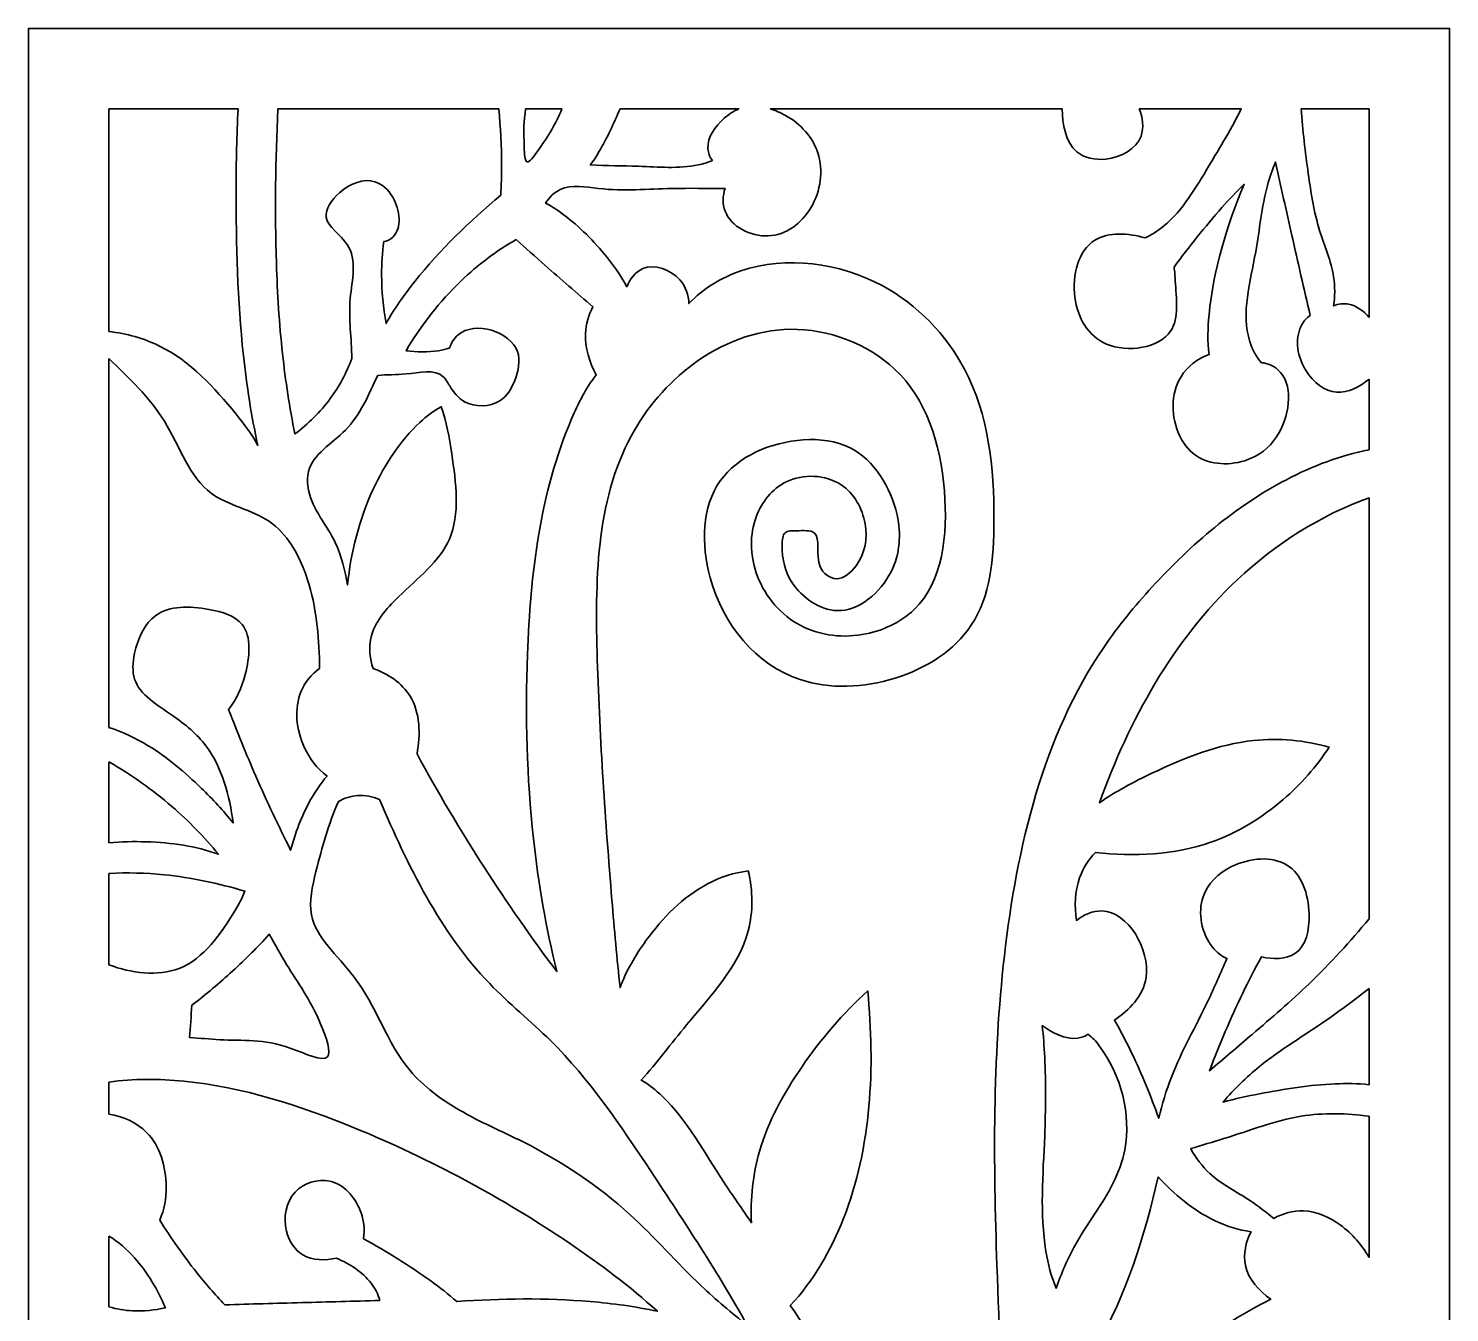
# Model space of a CAD drawing. Header units: centimetres. Extents: x -9.9 to 8.4, y -14.1 to 13.9.
# Drawn here: x -0.25 to 8.37, y 6.1 to 13.9 of the extents above; entities that cross this region are included whole.
import ezdxf

# ---------------------------------------------------------------- set-up
doc = ezdxf.new("R2010")
doc.units = ezdxf.units.CM
doc.header["$MEASUREMENT"] = 0
doc.layers.add('Default', color=7, linetype='Continuous')

msp = doc.modelspace()

# ---------------------------------------------------------------- linework, layer by layer
at = {"layer": 'Default', "color": 177, "lineweight": 35}
msp.add_open_spline([(-0.24738, 13.89672), (-0.24738, 13.89672), (8.37414, 13.89671), (8.37414, 13.89671), (8.37414, 13.89671), (8.37414, 13.89671), (8.37414, -14.1064), (8.37414, -14.1064), (8.37414, -14.1064), (8.37414, -14.1064), (-0.24739, -14.1064), (-0.24739, -14.1064), (-0.24739, -14.1064), (-0.24739, -14.1064), (-0.24739, 13.89671), (-0.24739, 13.89671), (-0.24739, 13.89671), (-0.24739, 13.89671), (-0.24738, 13.89672), (-0.24738, 13.89672)], degree=3, knots=[0, 0, 0, 0, 0.1666667, 0.1666667, 0.1666667, 0.1666667, 0.3333333, 0.3333333, 0.3333333, 0.3333333, 0.5, 0.5, 0.5, 0.5, 0.6666667, 0.6666667, 0.6666667, 0.6666667, 1, 1, 1, 1], dxfattribs=at)
at = {"layer": 'Default', "color": 2, "lineweight": 35}
for points, knots in [([(0.2409, 12.05733), (0.2409, 12.05733), (0.2409, 13.40844), (0.2409, 13.40844), (0.2409, 13.40844), (0.2409, 13.40844), (1.02524, 13.40844), (1.02524, 13.40844)], [0, 0, 0, 0, 0.3333333, 0.3333333, 0.3333333, 0.3333333, 1, 1, 1, 1]), ([(1.02524, 13.40844), (1.01539, 13.24695), (1.01302, 13.08517), (1.01269, 12.92331), (1.01269, 12.92331), (1.01193, 12.58594), (1.0203, 12.24814), (1.05664, 11.91287), (1.05664, 11.91287), (1.07651, 11.72942), (1.10474, 11.54682), (1.14452, 11.36669), (1.14452, 11.36669), (1.10787, 11.43405), (1.06126, 11.49477), (1.01269, 11.55508), (1.01269, 11.55508), (0.88106, 11.71818), (0.73442, 11.87756), (0.54816, 11.96929), (0.54816, 11.96929), (0.45305, 12.01616), (0.34746, 12.04545), (0.2409, 12.05733)], [0, 0, 0, 0, 0.1428571, 0.1428571, 0.1428571, 0.1428571, 0.2857143, 0.2857143, 0.2857143, 0.2857143, 0.4285714, 0.4285714, 0.4285714, 0.4285714, 0.5714286, 0.5714286, 0.5714286, 0.5714286, 0.7142857, 0.7142857, 0.7142857, 0.7142857, 1, 1, 1, 1]), ([(2.6067, 13.40844), (2.61648, 13.29508), (2.62256, 13.18137), (2.62287, 13.06758), (2.62287, 13.06758), (2.62316, 13.00644), (2.6216, 12.94529), (2.61756, 12.88438), (2.61756, 12.88438), (2.42906, 12.72627), (2.25053, 12.55412), (2.09704, 12.36124), (2.09704, 12.36124), (2.0326, 12.28036), (1.97255, 12.1958), (1.92222, 12.10567), (1.92222, 12.10567), (1.90559, 12.20338), (1.89572, 12.30237), (1.89533, 12.40157), (1.89533, 12.40157), (1.89496, 12.46905), (1.8991, 12.53664), (1.90869, 12.60334), (1.90869, 12.60334), (1.92868, 12.60586), (1.94786, 12.61639), (1.96252, 12.63021), (1.96252, 12.63021), (2.02174, 12.6859), (2.00783, 12.79484), (1.96252, 12.87238), (1.96252, 12.87238), (1.9358, 12.91813), (1.89818, 12.95296), (1.85496, 12.96644), (1.85496, 12.96644), (1.78679, 12.98787), (1.70464, 12.95628), (1.63974, 12.89924), (1.63974, 12.89924), (1.59124, 12.85656), (1.55228, 12.7997), (1.55902, 12.75131), (1.55902, 12.75131), (1.56749, 12.69096), (1.6467, 12.64379), (1.68646, 12.58463), (1.68646, 12.58463), (1.74868, 12.49235), (1.7149, 12.37115), (1.70512, 12.25779), (1.70512, 12.25779), (1.69438, 12.13156), (1.71326, 12.01494), (1.71445, 11.89356), (1.71445, 11.89356), (1.68258, 11.80734), (1.6386, 11.725), (1.58375, 11.65067), (1.58375, 11.65067), (1.52329, 11.56882), (1.44977, 11.49679), (1.36895, 11.43581), (1.36895, 11.43581), (1.33712, 11.59651), (1.31212, 11.75871), (1.29414, 11.92157), (1.29414, 11.92157), (1.27406, 12.1046), (1.26285, 12.2885), (1.25678, 12.4726), (1.25678, 12.4726), (1.24655, 12.7845), (1.25095, 13.09683), (1.26614, 13.40844)], [0, 0, 0, 0, 0.05, 0.05, 0.05, 0.05, 0.1, 0.1, 0.1, 0.1, 0.15, 0.15, 0.15, 0.15, 0.2, 0.2, 0.2, 0.2, 0.25, 0.25, 0.25, 0.25, 0.3, 0.3, 0.3, 0.3, 0.35, 0.35, 0.35, 0.35, 0.4, 0.4, 0.4, 0.4, 0.45, 0.45, 0.45, 0.45, 0.5, 0.5, 0.5, 0.5, 0.55, 0.55, 0.55, 0.55, 0.6, 0.6, 0.6, 0.6, 0.65, 0.65, 0.65, 0.65, 0.7, 0.7, 0.7, 0.7, 0.75, 0.75, 0.75, 0.75, 0.8, 0.8, 0.8, 0.8, 0.85, 0.85, 0.85, 0.85, 0.9, 0.9, 0.9, 0.9, 1, 1, 1, 1]), ([(2.98906, 13.40843), (2.95062, 13.31624), (2.91558, 13.25505), (2.83948, 13.1488), (2.83948, 13.1488), (2.81745, 13.11796), (2.79184, 13.08321), (2.77795, 13.0873), (2.77795, 13.0873), (2.76365, 13.09135), (2.76162, 13.13666), (2.76029, 13.17526), (2.76029, 13.17526), (2.75687, 13.27567), (2.75741, 13.33155), (2.76909, 13.40844)], [0, 0, 0, 0, 0.2, 0.2, 0.2, 0.2, 0.4, 0.4, 0.4, 0.4, 0.6, 0.6, 0.6, 0.6, 1, 1, 1, 1]), ([(2.76909, 13.40844), (2.76909, 13.40844), (2.98905, 13.40844), (2.98905, 13.40844), (2.98905, 13.40844), (2.98905, 13.40844), (2.98906, 13.40843), (2.98906, 13.40843)], [0, 0, 0, 0, 0.3333333, 0.3333333, 0.3333333, 0.3333333, 1, 1, 1, 1]), ([(7.88585, 11.33932), (7.71121, 11.3058), (7.54217, 11.24132), (7.38389, 11.15842), (7.38389, 11.15842), (7.07468, 10.99674), (6.80614, 10.76505), (6.57019, 10.50753), (6.57019, 10.50753), (6.46376, 10.39135), (6.3639, 10.2699), (6.27596, 10.14081), (6.27596, 10.14081), (5.9081, 9.6011), (5.74861, 8.92932), (5.67337, 8.26853), (5.67337, 8.26853), (5.60142, 7.63714), (5.60641, 7.01592), (5.62825, 6.38976), (5.62825, 6.38976), (5.65525, 5.61567), (5.70787, 4.83418), (5.6057, 4.06631), (5.6057, 4.06631), (5.53601, 3.54196), (5.39417, 3.02407), (5.19686, 2.53348), (5.19686, 2.53348), (5.22311, 2.89496), (5.20463, 3.25806), (5.1675, 3.6203), (5.1675, 3.6203), (5.1014, 4.26363), (4.97613, 4.90422), (4.72682, 5.5001), (4.72682, 5.5001), (4.63181, 5.72735), (4.51875, 5.94794), (4.3744, 6.14639), (4.3744, 6.14639), (4.51522, 6.29743), (4.62127, 6.48121), (4.69745, 6.6751), (4.69745, 6.6751), (4.86823, 7.10944), (4.88848, 7.59488), (4.84435, 8.05561), (4.84435, 8.05561), (4.69301, 7.91897), (4.55986, 7.76291), (4.44359, 7.5938), (4.44359, 7.5938), (4.33478, 7.43551), (4.24065, 7.26592), (4.18774, 7.08228), (4.18774, 7.08228), (4.14751, 6.94245), (4.13112, 6.79445), (4.13864, 6.64948), (4.13864, 6.64948), (4.08384, 6.73205), (4.02588, 6.81217), (3.97138, 6.8954), (3.97138, 6.8954), (3.85378, 7.07475), (3.75213, 7.26816), (3.59761, 7.41669), (3.59761, 7.41669), (3.55869, 7.45409), (3.51651, 7.48858), (3.46976, 7.51512), (3.46976, 7.51512), (3.56735, 7.62148), (3.65175, 7.73642), (3.74511, 7.84953), (3.74511, 7.84953), (3.89207, 8.02763), (4.06129, 8.20126), (4.11892, 8.42005), (4.11892, 8.42005), (4.14969, 8.53682), (4.14875, 8.66645), (4.11892, 8.78403), (4.11892, 8.78403), (4.03337, 8.77454), (3.94954, 8.7459), (3.87303, 8.70534), (3.87303, 8.70534), (3.72228, 8.62557), (3.5998, 8.49984), (3.49916, 8.36109), (3.49916, 8.36109), (3.43472, 8.27204), (3.37915, 8.17775), (3.34181, 8.07577), (3.34181, 8.07577), (3.32258, 8.25256), (3.30725, 8.43031), (3.29258, 8.60701), (3.29258, 8.60701), (3.25255, 9.09153), (3.21856, 9.56815), (3.20384, 10.06748), (3.20384, 10.06748), (3.19012, 10.53513), (3.19346, 11.02283), (3.40904, 11.42257), (3.40904, 11.42257), (3.49978, 11.59095), (3.62832, 11.74377), (3.78597, 11.85994), (3.78597, 11.85994), (3.95665, 11.98553), (4.16151, 12.06807), (4.37417, 12.07107), (4.37417, 12.07107), (4.6048, 12.07422), (4.84456, 11.98376), (5.00758, 11.82978), (5.00758, 11.82978), (5.19952, 11.64832), (5.28511, 11.37887), (5.30916, 11.09084), (5.30916, 11.09084), (5.33147, 10.82223), (5.30032, 10.53749), (5.12517, 10.36962), (5.12517, 10.36962), (5.04293, 10.29078), (4.92893, 10.23774), (4.8101, 10.21817), (4.8101, 10.21817), (4.67427, 10.19576), (4.53232, 10.21698), (4.41614, 10.28476), (4.41614, 10.28476), (4.30082, 10.35213), (4.21111, 10.46551), (4.16767, 10.59387), (4.16767, 10.59387), (4.13055, 10.70377), (4.12738, 10.82476), (4.16767, 10.9333), (4.16767, 10.9333), (4.20082, 11.02266), (4.26354, 11.10354), (4.34946, 11.14536), (4.34946, 11.14536), (4.45223, 11.19537), (4.58809, 11.18958), (4.68286, 11.1272), (4.68286, 11.1272), (4.76156, 11.07536), (4.8117, 10.98449), (4.82828, 10.89089), (4.82828, 10.89089), (4.8438, 10.80301), (4.82967, 10.71288), (4.77369, 10.6363), (4.77369, 10.6363), (4.74272, 10.59382), (4.69872, 10.55559), (4.65247, 10.55753), (4.65247, 10.55753), (4.61368, 10.55923), (4.57334, 10.58921), (4.55548, 10.63023), (4.55548, 10.63023), (4.52487, 10.70117), (4.56169, 10.80507), (4.51925, 10.8363), (4.51925, 10.8363), (4.49687, 10.85272), (4.45286, 10.84907), (4.41005, 10.84846), (4.41005, 10.84846), (4.3837, 10.84805), (4.35792, 10.84883), (4.34347, 10.8363), (4.34347, 10.8363), (4.32742, 10.82235), (4.32546, 10.79216), (4.32521, 10.76363), (4.32521, 10.76363), (4.32455, 10.67294), (4.34186, 10.59973), (4.38585, 10.53325), (4.38585, 10.53325), (4.44508, 10.44377), (4.55282, 10.36654), (4.65853, 10.36365), (4.65853, 10.36365), (4.79155, 10.35987), (4.92152, 10.47319), (4.98587, 10.59996), (4.98587, 10.59996), (5.04122, 10.70906), (5.04784, 10.82799), (5.02217, 10.94541), (5.02217, 10.94541), (4.9855, 11.11303), (4.88278, 11.27756), (4.73731, 11.35147), (4.73731, 11.35147), (4.65261, 11.39455), (4.55334, 11.4069), (4.45249, 11.4), (4.45249, 11.4), (4.25679, 11.38645), (4.05524, 11.30031), (3.9495, 11.15148), (3.9495, 11.15148), (3.83809, 10.99467), (3.83284, 10.76822), (3.88893, 10.56362), (3.88893, 10.56362), (3.96707, 10.27815), (4.16454, 10.03507), (4.4343, 9.9454), (4.4343, 9.9454), (4.78985, 9.82727), (5.27093, 9.97592), (5.47065, 10.27266), (5.47065, 10.27266), (5.59041, 10.45065), (5.60901, 10.68179), (5.61006, 10.90904), (5.61006, 10.90904), (5.61166, 11.23601), (5.57683, 11.55496), (5.43132, 11.82925), (5.43132, 11.82925), (5.32078, 12.03757), (5.14638, 12.22027), (4.93134, 12.3361), (4.93134, 12.3361), (4.67125, 12.47629), (4.35193, 12.51892), (4.07505, 12.42521), (4.07505, 12.42521), (3.95517, 12.38467), (3.84331, 12.31851), (3.75995, 12.22655), (3.75995, 12.22655), (3.75769, 12.2778), (3.74087, 12.32955), (3.70514, 12.37036), (3.70514, 12.37036), (3.65031, 12.43303), (3.55082, 12.47013), (3.47913, 12.4389), (3.47913, 12.4389), (3.43483, 12.41964), (3.4012, 12.37432), (3.38315, 12.32921), (3.38315, 12.32921), (3.34443, 12.39978), (3.29751, 12.4657), (3.24615, 12.52787), (3.24615, 12.52787), (3.16782, 12.6229), (3.07894, 12.70952), (2.97899, 12.78137), (2.97899, 12.78137), (2.95066, 12.80182), (2.92135, 12.82098), (2.89005, 12.8362), (2.89005, 12.8362), (2.91074, 12.87078), (2.94305, 12.9013), (2.97899, 12.91835), (2.97899, 12.91835), (3.04823, 12.95115), (3.1314, 12.93401), (3.2119, 12.92518), (3.2119, 12.92518), (3.3658, 12.90832), (3.50988, 12.92171), (3.65715, 12.92518), (3.65715, 12.92518), (3.76364, 12.92775), (3.87182, 12.92518), (3.97912, 12.92518), (3.97912, 12.92518), (3.96417, 12.88205), (3.96301, 12.83144), (3.97912, 12.78821), (3.97912, 12.78821), (4.01457, 12.69326), (4.13382, 12.63331), (4.23939, 12.63755), (4.23939, 12.63755), (4.34878, 12.64192), (4.44356, 12.71494), (4.49973, 12.80882), (4.49973, 12.80882), (4.56021, 12.90982), (4.57607, 13.03497), (4.54124, 13.14141), (4.54124, 13.14141), (4.5101, 13.2368), (4.43838, 13.31732), (4.3454, 13.36903), (4.3454, 13.36903), (4.31594, 13.38539), (4.28433, 13.39894), (4.25211, 13.40843)], [0, 0, 0, 0, 0.0128205, 0.0128205, 0.0128205, 0.0128205, 0.025641, 0.025641, 0.025641, 0.025641, 0.0384615, 0.0384615, 0.0384615, 0.0384615, 0.0512821, 0.0512821, 0.0512821, 0.0512821, 0.0641026, 0.0641026, 0.0641026, 0.0641026, 0.0769231, 0.0769231, 0.0769231, 0.0769231, 0.0897436, 0.0897436, 0.0897436, 0.0897436, 0.1025641, 0.1025641, 0.1025641, 0.1025641, 0.1153846, 0.1153846, 0.1153846, 0.1153846, 0.1282051, 0.1282051, 0.1282051, 0.1282051, 0.1410256, 0.1410256, 0.1410256, 0.1410256, 0.1538462, 0.1538462, 0.1538462, 0.1538462, 0.1666667, 0.1666667, 0.1666667, 0.1666667, 0.1794872, 0.1794872, 0.1794872, 0.1794872, 0.1923077, 0.1923077, 0.1923077, 0.1923077, 0.2051282, 0.2051282, 0.2051282, 0.2051282, 0.2179487, 0.2179487, 0.2179487, 0.2179487, 0.2307692, 0.2307692, 0.2307692, 0.2307692, 0.2435897, 0.2435897, 0.2435897, 0.2435897, 0.2564103, 0.2564103, 0.2564103, 0.2564103, 0.2692308, 0.2692308, 0.2692308, 0.2692308, 0.2820513, 0.2820513, 0.2820513, 0.2820513, 0.2948718, 0.2948718, 0.2948718, 0.2948718, 0.3076923, 0.3076923, 0.3076923, 0.3076923, 0.3205128, 0.3205128, 0.3205128, 0.3205128, 0.3333333, 0.3333333, 0.3333333, 0.3333333, 0.3461538, 0.3461538, 0.3461538, 0.3461538, 0.3589744, 0.3589744, 0.3589744, 0.3589744, 0.3717949, 0.3717949, 0.3717949, 0.3717949, 0.3846154, 0.3846154, 0.3846154, 0.3846154, 0.3974359, 0.3974359, 0.3974359, 0.3974359, 0.4102564, 0.4102564, 0.4102564, 0.4102564, 0.4230769, 0.4230769, 0.4230769, 0.4230769, 0.4358974, 0.4358974, 0.4358974, 0.4358974, 0.4487179, 0.4487179, 0.4487179, 0.4487179, 0.4615385, 0.4615385, 0.4615385, 0.4615385, 0.474359, 0.474359, 0.474359, 0.474359, 0.4871795, 0.4871795, 0.4871795, 0.4871795, 0.5, 0.5, 0.5, 0.5, 0.5128205, 0.5128205, 0.5128205, 0.5128205, 0.525641, 0.525641, 0.525641, 0.525641, 0.5384615, 0.5384615, 0.5384615, 0.5384615, 0.5512821, 0.5512821, 0.5512821, 0.5512821, 0.5641026, 0.5641026, 0.5641026, 0.5641026, 0.5769231, 0.5769231, 0.5769231, 0.5769231, 0.5897436, 0.5897436, 0.5897436, 0.5897436, 0.6025641, 0.6025641, 0.6025641, 0.6025641, 0.6153846, 0.6153846, 0.6153846, 0.6153846, 0.6282051, 0.6282051, 0.6282051, 0.6282051, 0.6410256, 0.6410256, 0.6410256, 0.6410256, 0.6538462, 0.6538462, 0.6538462, 0.6538462, 0.6666667, 0.6666667, 0.6666667, 0.6666667, 0.6794872, 0.6794872, 0.6794872, 0.6794872, 0.6923077, 0.6923077, 0.6923077, 0.6923077, 0.7051282, 0.7051282, 0.7051282, 0.7051282, 0.7179487, 0.7179487, 0.7179487, 0.7179487, 0.7307692, 0.7307692, 0.7307692, 0.7307692, 0.7435897, 0.7435897, 0.7435897, 0.7435897, 0.7564103, 0.7564103, 0.7564103, 0.7564103, 0.7692308, 0.7692308, 0.7692308, 0.7692308, 0.7820513, 0.7820513, 0.7820513, 0.7820513, 0.7948718, 0.7948718, 0.7948718, 0.7948718, 0.8076923, 0.8076923, 0.8076923, 0.8076923, 0.8205128, 0.8205128, 0.8205128, 0.8205128, 0.8333333, 0.8333333, 0.8333333, 0.8333333, 0.8461538, 0.8461538, 0.8461538, 0.8461538, 0.8589744, 0.8589744, 0.8589744, 0.8589744, 0.8717949, 0.8717949, 0.8717949, 0.8717949, 0.8846154, 0.8846154, 0.8846154, 0.8846154, 0.8974359, 0.8974359, 0.8974359, 0.8974359, 0.9102564, 0.9102564, 0.9102564, 0.9102564, 0.9230769, 0.9230769, 0.9230769, 0.9230769, 0.9358974, 0.9358974, 0.9358974, 0.9358974, 0.9487179, 0.9487179, 0.9487179, 0.9487179, 0.9615385, 0.9615385, 0.9615385, 0.9615385, 0.974359, 0.974359, 0.974359, 0.974359, 1, 1, 1, 1]), ([(4.06334, 13.40843), (4.03094, 13.39606), (4.00144, 13.3759), (3.9734, 13.35108), (3.9734, 13.35108), (3.91876, 13.30279), (3.86973, 13.23708), (3.87491, 13.16741), (3.87491, 13.16741), (3.8768, 13.14182), (3.88588, 13.11572), (3.90179, 13.09569), (3.90179, 13.09569), (3.87482, 13.08304), (3.84582, 13.07489), (3.81661, 13.06885), (3.81661, 13.06885), (3.69778, 13.04433), (3.57522, 13.05534), (3.45367, 13.05994), (3.45367, 13.05994), (3.3562, 13.06358), (3.2594, 13.06315), (3.16244, 13.06885), (3.16244, 13.06885), (3.1804, 13.09321), (3.19637, 13.1189), (3.21179, 13.14496), (3.21179, 13.14496), (3.26143, 13.22948), (3.30352, 13.31825), (3.34171, 13.40844)], [0, 0, 0, 0, 0.1111111, 0.1111111, 0.1111111, 0.1111111, 0.2222222, 0.2222222, 0.2222222, 0.2222222, 0.3333333, 0.3333333, 0.3333333, 0.3333333, 0.4444444, 0.4444444, 0.4444444, 0.4444444, 0.5555556, 0.5555556, 0.5555556, 0.5555556, 0.6666667, 0.6666667, 0.6666667, 0.6666667, 0.7777778, 0.7777778, 0.7777778, 0.7777778, 1, 1, 1, 1]), ([(3.34171, 13.40844), (3.34171, 13.40844), (4.06334, 13.40844), (4.06334, 13.40844), (4.06334, 13.40844), (4.06334, 13.40844), (4.06334, 13.40843), (4.06334, 13.40843)], [0, 0, 0, 0, 0.3333333, 0.3333333, 0.3333333, 0.3333333, 1, 1, 1, 1]), ([(6.02469, 13.40844), (6.02432, 13.31672), (6.04482, 13.20485), (6.11278, 13.14794), (6.11278, 13.14794), (6.15778, 13.1102), (6.22348, 13.09667), (6.28933, 13.10372), (6.28933, 13.10372), (6.38147, 13.11376), (6.47385, 13.16449), (6.50247, 13.24348), (6.50247, 13.24348), (6.52099, 13.29471), (6.51262, 13.35776), (6.49099, 13.40844)], [0, 0, 0, 0, 0.2, 0.2, 0.2, 0.2, 0.4, 0.4, 0.4, 0.4, 0.6, 0.6, 0.6, 0.6, 1, 1, 1, 1]), ([(7.10985, 13.40843), (7.05211, 13.28922), (6.98269, 13.17741), (6.9141, 13.06265), (6.9141, 13.06265), (6.83492, 12.93048), (6.75681, 12.79447), (6.63902, 12.69632), (6.63902, 12.69632), (6.60478, 12.66767), (6.56705, 12.64223), (6.52582, 12.62558), (6.52582, 12.62558), (6.42864, 12.65486), (6.30398, 12.66329), (6.2215, 12.61142), (6.2215, 12.61142), (6.12213, 12.54886), (6.08392, 12.39867), (6.10126, 12.26461), (6.10126, 12.26461), (6.11733, 12.13984), (6.18162, 12.02897), (6.29227, 11.98159), (6.29227, 11.98159), (6.42089, 11.92645), (6.61233, 11.95717), (6.68148, 12.05935), (6.68148, 12.05935), (6.73484, 12.13807), (6.71572, 12.25926), (6.70984, 12.36365), (6.70984, 12.36365), (6.70812, 12.39279), (6.70748, 12.42063), (6.70272, 12.44854), (6.70272, 12.44854), (6.79441, 12.57276), (6.89031, 12.69408), (6.99293, 12.80947), (6.99293, 12.80947), (7.03612, 12.85817), (7.08058, 12.90573), (7.12733, 12.95108), (7.12733, 12.95108), (7.02378, 12.69785), (6.94069, 12.43199), (6.915, 12.15849), (6.915, 12.15849), (6.90749, 12.07821), (6.90489, 11.99738), (6.915, 11.91789), (6.915, 11.91789), (6.84737, 11.89286), (6.78421, 11.8456), (6.74517, 11.78337), (6.74517, 11.78337), (6.6802, 11.67978), (6.68249, 11.53452), (6.73809, 11.42251), (6.73809, 11.42251), (6.76437, 11.36957), (6.80258, 11.32401), (6.85131, 11.29512), (6.85131, 11.29512), (6.94239, 11.24099), (7.07029, 11.24478), (7.16976, 11.28797), (7.16976, 11.28797), (7.24182, 11.31923), (7.29908, 11.37106), (7.33966, 11.44373), (7.33966, 11.44373), (7.40696, 11.56409), (7.4282, 11.74168), (7.33262, 11.82584), (7.33262, 11.82584), (7.30564, 11.84957), (7.2693, 11.86597), (7.23348, 11.86829), (7.23348, 11.86829), (7.20034, 11.90372), (7.17745, 11.94928), (7.16273, 11.99565), (7.16273, 11.99565), (7.10741, 12.1698), (7.16524, 12.35763), (7.19808, 12.54063), (7.19808, 12.54063), (7.22281, 12.67782), (7.23345, 12.81258), (7.26891, 12.94393), (7.26891, 12.94393), (7.28181, 12.99209), (7.2982, 13.03984), (7.31844, 13.08554), (7.31844, 13.08554), (7.35093, 12.9368), (7.38397, 12.78821), (7.41755, 12.63965), (7.41755, 12.63965), (7.45399, 12.47789), (7.49096, 12.31638), (7.52851, 12.15479), (7.52851, 12.15479), (7.50454, 12.13964), (7.48609, 12.11567), (7.47343, 12.08975), (7.47343, 12.08975), (7.43295, 12.00675), (7.45089, 11.9027), (7.50346, 11.81929), (7.50346, 11.81929), (7.54726, 11.74977), (7.61514, 11.69445), (7.68885, 11.68899), (7.68885, 11.68899), (7.75805, 11.68383), (7.83239, 11.72262), (7.88585, 11.76919)], [0, 0, 0, 0, 0.0322581, 0.0322581, 0.0322581, 0.0322581, 0.0645161, 0.0645161, 0.0645161, 0.0645161, 0.0967742, 0.0967742, 0.0967742, 0.0967742, 0.1290323, 0.1290323, 0.1290323, 0.1290323, 0.1612903, 0.1612903, 0.1612903, 0.1612903, 0.1935484, 0.1935484, 0.1935484, 0.1935484, 0.2258065, 0.2258065, 0.2258065, 0.2258065, 0.2580645, 0.2580645, 0.2580645, 0.2580645, 0.2903226, 0.2903226, 0.2903226, 0.2903226, 0.3225806, 0.3225806, 0.3225806, 0.3225806, 0.3548387, 0.3548387, 0.3548387, 0.3548387, 0.3870968, 0.3870968, 0.3870968, 0.3870968, 0.4193548, 0.4193548, 0.4193548, 0.4193548, 0.4516129, 0.4516129, 0.4516129, 0.4516129, 0.483871, 0.483871, 0.483871, 0.483871, 0.516129, 0.516129, 0.516129, 0.516129, 0.5483871, 0.5483871, 0.5483871, 0.5483871, 0.5806452, 0.5806452, 0.5806452, 0.5806452, 0.6129032, 0.6129032, 0.6129032, 0.6129032, 0.6451613, 0.6451613, 0.6451613, 0.6451613, 0.6774194, 0.6774194, 0.6774194, 0.6774194, 0.7096774, 0.7096774, 0.7096774, 0.7096774, 0.7419355, 0.7419355, 0.7419355, 0.7419355, 0.7741935, 0.7741935, 0.7741935, 0.7741935, 0.8064516, 0.8064516, 0.8064516, 0.8064516, 0.8387097, 0.8387097, 0.8387097, 0.8387097, 0.8709677, 0.8709677, 0.8709677, 0.8709677, 0.9032258, 0.9032258, 0.9032258, 0.9032258, 0.9354839, 0.9354839, 0.9354839, 0.9354839, 1, 1, 1, 1]), ([(6.49099, 13.40844), (6.49099, 13.40844), (7.10985, 13.40844), (7.10985, 13.40844), (7.10985, 13.40844), (7.10985, 13.40844), (7.10985, 13.40843), (7.10985, 13.40843)], [0, 0, 0, 0, 0.3333333, 0.3333333, 0.3333333, 0.3333333, 1, 1, 1, 1]), ([(7.88585, 12.14257), (7.85348, 12.18005), (7.81052, 12.21493), (7.76134, 12.22387), (7.76134, 12.22387), (7.73131, 12.22928), (7.69896, 12.2249), (7.67093, 12.2132), (7.67093, 12.2132), (7.67912, 12.27113), (7.67971, 12.33094), (7.67093, 12.38865), (7.67093, 12.38865), (7.65625, 12.4856), (7.61513, 12.57657), (7.58588, 12.67057), (7.58588, 12.67057), (7.55089, 12.78303), (7.53299, 12.89956), (7.51683, 13.01622), (7.51683, 13.01622), (7.49856, 13.14671), (7.48263, 13.27721), (7.47419, 13.40844)], [0, 0, 0, 0, 0.1428571, 0.1428571, 0.1428571, 0.1428571, 0.2857143, 0.2857143, 0.2857143, 0.2857143, 0.4285714, 0.4285714, 0.4285714, 0.4285714, 0.5714286, 0.5714286, 0.5714286, 0.5714286, 0.7142857, 0.7142857, 0.7142857, 0.7142857, 1, 1, 1, 1]), ([(7.47421, 13.40843), (7.47421, 13.40843), (7.88585, 13.40844), (7.88585, 13.40844), (7.88585, 13.40844), (7.88585, 13.40844), (7.88585, 12.14257), (7.88585, 12.14257)], [0, 0, 0, 0, 0.3333333, 0.3333333, 0.3333333, 0.3333333, 1, 1, 1, 1]), ([(2.71166, 12.61522), (2.76955, 12.56315), (2.82783, 12.51141), (2.88635, 12.45997), (2.88635, 12.45997), (2.98278, 12.37518), (3.07995, 12.2911), (3.17749, 12.20764), (3.17749, 12.20764), (3.15052, 12.15854), (3.13473, 12.10233), (3.13227, 12.04592), (3.13227, 12.04592), (3.12845, 11.95841), (3.1568, 11.87054), (3.19691, 11.79359), (3.19691, 11.79359), (3.13432, 11.71381), (3.08825, 11.622), (3.04811, 11.52826), (3.04811, 11.52826), (2.85576, 11.07927), (2.79772, 10.58537), (2.77987, 10.09662), (2.77987, 10.09662), (2.76614, 9.72231), (2.77595, 9.3511), (2.81637, 8.98144), (2.81637, 8.98144), (2.84613, 8.70979), (2.89232, 8.43911), (2.95829, 8.17374), (2.95829, 8.17374), (2.80327, 8.37946), (2.65593, 8.59103), (2.5165, 8.80775), (2.5165, 8.80775), (2.37258, 9.0314), (2.23706, 9.26065), (2.11008, 9.49431), (2.11008, 9.49431), (2.13168, 9.60998), (2.12988, 9.74469), (2.06805, 9.84472), (2.06805, 9.84472), (2.01901, 9.92409), (1.93194, 9.98168), (1.84386, 10.01282), (1.84386, 10.01282), (1.82309, 10.07011), (1.81736, 10.13583), (1.82986, 10.19504), (1.82986, 10.19504), (1.85056, 10.29319), (1.92141, 10.37304), (1.99801, 10.4473), (1.99801, 10.4473), (2.11596, 10.56155), (2.24742, 10.66252), (2.30636, 10.79759), (2.30636, 10.79759), (2.37172, 10.9478), (2.34739, 11.13996), (2.32034, 11.31611), (2.32034, 11.31611), (2.30515, 11.41517), (2.28906, 11.50911), (2.25657, 11.60075), (2.25657, 11.60075), (2.20936, 11.57625), (2.16728, 11.54263), (2.12808, 11.50622), (2.12808, 11.50622), (2.00671, 11.393), (1.91413, 11.25171), (1.84432, 11.1007), (1.84432, 11.1007), (1.75941, 10.91715), (1.70819, 10.71915), (1.68881, 10.51948), (1.68881, 10.51948), (1.67214, 10.60701), (1.65318, 10.69597), (1.6145, 10.77629), (1.6145, 10.77629), (1.563, 10.88357), (1.47644, 10.97556), (1.45229, 11.09398), (1.45229, 11.09398), (1.44456, 11.13207), (1.44323, 11.1729), (1.45229, 11.20888), (1.45229, 11.20888), (1.4789, 11.31356), (1.59416, 11.37648), (1.67531, 11.4589), (1.67531, 11.4589), (1.76859, 11.55347), (1.8168, 11.67393), (1.87133, 11.79), (1.87133, 11.79), (1.92845, 11.79724), (1.98218, 11.79419), (2.04362, 11.80014), (2.04362, 11.80014), (2.12416, 11.80809), (2.2181, 11.83142), (2.26893, 11.78324), (2.26893, 11.78324), (2.28434, 11.76864), (2.29587, 11.74731), (2.30837, 11.72689), (2.30837, 11.72689), (2.33224, 11.68805), (2.35992, 11.65258), (2.39844, 11.63124), (2.39844, 11.63124), (2.46106, 11.59631), (2.55224, 11.59847), (2.61247, 11.63685), (2.61247, 11.63685), (2.65556, 11.66429), (2.68271, 11.71019), (2.70259, 11.76073), (2.70259, 11.76073), (2.72516, 11.81859), (2.73815, 11.8824), (2.71949, 11.93537), (2.71949, 11.93537), (2.69768, 11.99691), (2.63318, 12.04383), (2.56174, 12.06485), (2.56174, 12.06485), (2.49015, 12.08592), (2.41155, 12.08088), (2.35907, 12.03672), (2.35907, 12.03672), (2.33493, 12.0165), (2.31635, 11.98803), (2.30837, 11.9579), (2.30837, 11.9579), (2.28664, 11.94955), (2.26374, 11.94447), (2.24079, 11.94103), (2.24079, 11.94103), (2.17556, 11.93094), (2.10885, 11.93315), (2.04362, 11.94103), (2.04362, 11.94103), (2.13644, 12.09517), (2.24742, 12.23989), (2.37784, 12.36497), (2.37784, 12.36497), (2.47853, 12.46159), (2.59083, 12.54645), (2.71166, 12.61522)], [0, 0, 0, 0, 0.025, 0.025, 0.025, 0.025, 0.05, 0.05, 0.05, 0.05, 0.075, 0.075, 0.075, 0.075, 0.1, 0.1, 0.1, 0.1, 0.125, 0.125, 0.125, 0.125, 0.15, 0.15, 0.15, 0.15, 0.175, 0.175, 0.175, 0.175, 0.2, 0.2, 0.2, 0.2, 0.225, 0.225, 0.225, 0.225, 0.25, 0.25, 0.25, 0.25, 0.275, 0.275, 0.275, 0.275, 0.3, 0.3, 0.3, 0.3, 0.325, 0.325, 0.325, 0.325, 0.35, 0.35, 0.35, 0.35, 0.375, 0.375, 0.375, 0.375, 0.4, 0.4, 0.4, 0.4, 0.425, 0.425, 0.425, 0.425, 0.45, 0.45, 0.45, 0.45, 0.475, 0.475, 0.475, 0.475, 0.5, 0.5, 0.5, 0.5, 0.525, 0.525, 0.525, 0.525, 0.55, 0.55, 0.55, 0.55, 0.575, 0.575, 0.575, 0.575, 0.6, 0.6, 0.6, 0.6, 0.625, 0.625, 0.625, 0.625, 0.65, 0.65, 0.65, 0.65, 0.675, 0.675, 0.675, 0.675, 0.7, 0.7, 0.7, 0.7, 0.725, 0.725, 0.725, 0.725, 0.75, 0.75, 0.75, 0.75, 0.775, 0.775, 0.775, 0.775, 0.8, 0.8, 0.8, 0.8, 0.825, 0.825, 0.825, 0.825, 0.85, 0.85, 0.85, 0.85, 0.875, 0.875, 0.875, 0.875, 0.9, 0.9, 0.9, 0.9, 0.925, 0.925, 0.925, 0.925, 0.95, 0.95, 0.95, 0.95, 1, 1, 1, 1]), ([(0.2409, 11.89384), (0.36211, 11.77526), (0.48702, 11.66068), (0.57792, 11.51267), (0.57792, 11.51267), (0.6713, 11.36037), (0.72869, 11.1727), (0.86377, 11.0743), (0.86377, 11.0743), (0.96437, 11.00103), (1.10822, 10.97742), (1.21469, 10.90421), (1.21469, 10.90421), (1.32129, 10.83102), (1.39053, 10.70811), (1.4353, 10.5825), (1.4353, 10.5825), (1.49405, 10.41757), (1.51066, 10.24791), (1.51806, 10.07703), (1.51806, 10.07703), (1.51893, 10.05549), (1.51968, 10.03403), (1.51806, 10.01266), (1.51806, 10.01266), (1.46971, 9.97902), (1.43082, 9.92974), (1.40768, 9.87475), (1.40768, 9.87475), (1.36319, 9.76867), (1.37724, 9.64112), (1.4261, 9.53475), (1.4261, 9.53475), (1.45803, 9.46513), (1.50464, 9.40461), (1.56397, 9.36003), (1.56397, 9.36003), (1.5251, 9.31504), (1.49182, 9.26518), (1.46283, 9.21303), (1.46283, 9.21303), (1.41006, 9.11759), (1.37183, 9.01456), (1.34339, 8.90965), (1.34339, 8.90965), (1.26914, 9.05801), (1.19846, 9.20817), (1.13202, 9.36003), (1.13202, 9.36003), (1.0735, 9.49352), (1.01829, 9.62836), (0.96654, 9.76453), (0.96654, 9.76453), (1.01501, 9.82573), (1.04617, 9.89471), (1.06768, 9.97592), (1.06768, 9.97592), (1.09542, 10.08119), (1.10701, 10.20695), (1.04923, 10.27923), (1.04923, 10.27923), (1.00706, 10.332), (0.92784, 10.35634), (0.84703, 10.37118), (0.84703, 10.37118), (0.72927, 10.39273), (0.60813, 10.39429), (0.52531, 10.33437), (0.52531, 10.33437), (0.45799, 10.28563), (0.41594, 10.19621), (0.39669, 10.10459), (0.39669, 10.10459), (0.38516, 10.05027), (0.38177, 9.99517), (0.39669, 9.94837), (0.39669, 9.94837), (0.42703, 9.85289), (0.53381, 9.792), (0.62641, 9.72774), (0.62641, 9.72774), (0.70593, 9.67257), (0.77485, 9.61506), (0.82863, 9.54388), (0.82863, 9.54388), (0.92656, 9.41439), (0.97435, 9.23962), (0.99412, 9.07513), (0.99412, 9.07513), (0.93543, 9.15031), (0.86979, 9.2199), (0.80112, 9.2865), (0.80112, 9.2865), (0.7023, 9.3825), (0.59705, 9.47268), (0.47943, 9.54388), (0.47943, 9.54388), (0.40433, 9.58924), (0.32413, 9.62695), (0.2409, 9.65422)], [0, 0, 0, 0, 0.0384615, 0.0384615, 0.0384615, 0.0384615, 0.0769231, 0.0769231, 0.0769231, 0.0769231, 0.1153846, 0.1153846, 0.1153846, 0.1153846, 0.1538462, 0.1538462, 0.1538462, 0.1538462, 0.1923077, 0.1923077, 0.1923077, 0.1923077, 0.2307692, 0.2307692, 0.2307692, 0.2307692, 0.2692308, 0.2692308, 0.2692308, 0.2692308, 0.3076923, 0.3076923, 0.3076923, 0.3076923, 0.3461538, 0.3461538, 0.3461538, 0.3461538, 0.3846154, 0.3846154, 0.3846154, 0.3846154, 0.4230769, 0.4230769, 0.4230769, 0.4230769, 0.4615385, 0.4615385, 0.4615385, 0.4615385, 0.5, 0.5, 0.5, 0.5, 0.5384615, 0.5384615, 0.5384615, 0.5384615, 0.5769231, 0.5769231, 0.5769231, 0.5769231, 0.6153846, 0.6153846, 0.6153846, 0.6153846, 0.6538462, 0.6538462, 0.6538462, 0.6538462, 0.6923077, 0.6923077, 0.6923077, 0.6923077, 0.7307692, 0.7307692, 0.7307692, 0.7307692, 0.7692308, 0.7692308, 0.7692308, 0.7692308, 0.8076923, 0.8076923, 0.8076923, 0.8076923, 0.8461538, 0.8461538, 0.8461538, 0.8461538, 0.8846154, 0.8846154, 0.8846154, 0.8846154, 0.9230769, 0.9230769, 0.9230769, 0.9230769, 1, 1, 1, 1]), ([(7.88585, 11.04898), (7.59076, 10.94167), (7.31682, 10.768), (7.08605, 10.55121), (7.08605, 10.55121), (6.69624, 10.18517), (6.42926, 9.69655), (6.24982, 9.19738), (6.24982, 9.19738), (6.34963, 9.26717), (6.45763, 9.32363), (6.56836, 9.37656), (6.56836, 9.37656), (6.76493, 9.47045), (6.97025, 9.55325), (7.18555, 9.57559), (7.18555, 9.57559), (7.33825, 9.59151), (7.49586, 9.57688), (7.64347, 9.53576), (7.64347, 9.53576), (7.56765, 9.41682), (7.4726, 9.31002), (7.36474, 9.21732), (7.36474, 9.21732), (7.23519, 9.10575), (7.08727, 9.01466), (6.92677, 8.95844), (6.92677, 8.95844), (6.70486, 8.88075), (6.45889, 8.86977), (6.22595, 8.8966), (6.22595, 8.8966), (6.18373, 8.85352), (6.15028, 8.8004), (6.12996, 8.74301), (6.12996, 8.74301), (6.10078, 8.66072), (6.09841, 8.5696), (6.11076, 8.48378), (6.11076, 8.48378), (6.15274, 8.51893), (6.21013, 8.54298), (6.26441, 8.54144), (6.26441, 8.54144), (6.4247, 8.5367), (6.55796, 8.30753), (6.53321, 8.13813), (6.53321, 8.13813), (6.5168, 8.02539), (6.43034, 7.93901), (6.34122, 7.87889), (6.34122, 7.87889), (6.37939, 7.8133), (6.41411, 7.74582), (6.44685, 7.67724), (6.44685, 7.67724), (6.50798, 7.54899), (6.56149, 7.41714), (6.61004, 7.28357), (6.61004, 7.28357), (6.62945, 7.36851), (6.65512, 7.4522), (6.68684, 7.53328), (6.68684, 7.53328), (6.74888, 7.6919), (6.83415, 7.84037), (6.90763, 7.99408), (6.90763, 7.99408), (6.94852, 8.07942), (6.9857, 8.16636), (7.02293, 8.25333), (7.02293, 8.25333), (6.98896, 8.26677), (6.96002, 8.29115), (6.93653, 8.32054), (6.93653, 8.32054), (6.86918, 8.40457), (6.84502, 8.52898), (6.87885, 8.62784), (6.87885, 8.62784), (6.90612, 8.70725), (6.97071, 8.77028), (7.05168, 8.81028), (7.05168, 8.81028), (7.15996, 8.86378), (7.2974, 8.87605), (7.38775, 8.8198), (7.38775, 8.8198), (7.47544, 8.76528), (7.51877, 8.64589), (7.52216, 8.52222), (7.52216, 8.52222), (7.5248, 8.42558), (7.5033, 8.32631), (7.43575, 8.28221), (7.43575, 8.28221), (7.38214, 8.24705), (7.29965, 8.24676), (7.23411, 8.26297), (7.23411, 8.26297), (7.19292, 8.19081), (7.15498, 8.1169), (7.11894, 8.04207), (7.11894, 8.04207), (7.04478, 7.88836), (6.97855, 7.7309), (6.91732, 7.5716), (6.91732, 7.5716), (7.00441, 7.64438), (7.09036, 7.7185), (7.17655, 7.79253), (7.17655, 7.79253), (7.2935, 7.8929), (7.411, 7.99296), (7.52216, 8.09977), (7.52216, 8.09977), (7.65093, 8.22353), (7.77118, 8.35637), (7.88585, 8.49344)], [0, 0, 0, 0, 0.0322581, 0.0322581, 0.0322581, 0.0322581, 0.0645161, 0.0645161, 0.0645161, 0.0645161, 0.0967742, 0.0967742, 0.0967742, 0.0967742, 0.1290323, 0.1290323, 0.1290323, 0.1290323, 0.1612903, 0.1612903, 0.1612903, 0.1612903, 0.1935484, 0.1935484, 0.1935484, 0.1935484, 0.2258065, 0.2258065, 0.2258065, 0.2258065, 0.2580645, 0.2580645, 0.2580645, 0.2580645, 0.2903226, 0.2903226, 0.2903226, 0.2903226, 0.3225806, 0.3225806, 0.3225806, 0.3225806, 0.3548387, 0.3548387, 0.3548387, 0.3548387, 0.3870968, 0.3870968, 0.3870968, 0.3870968, 0.4193548, 0.4193548, 0.4193548, 0.4193548, 0.4516129, 0.4516129, 0.4516129, 0.4516129, 0.483871, 0.483871, 0.483871, 0.483871, 0.516129, 0.516129, 0.516129, 0.516129, 0.5483871, 0.5483871, 0.5483871, 0.5483871, 0.5806452, 0.5806452, 0.5806452, 0.5806452, 0.6129032, 0.6129032, 0.6129032, 0.6129032, 0.6451613, 0.6451613, 0.6451613, 0.6451613, 0.6774194, 0.6774194, 0.6774194, 0.6774194, 0.7096774, 0.7096774, 0.7096774, 0.7096774, 0.7419355, 0.7419355, 0.7419355, 0.7419355, 0.7741935, 0.7741935, 0.7741935, 0.7741935, 0.8064516, 0.8064516, 0.8064516, 0.8064516, 0.8387097, 0.8387097, 0.8387097, 0.8387097, 0.8709677, 0.8709677, 0.8709677, 0.8709677, 0.9032258, 0.9032258, 0.9032258, 0.9032258, 0.9354839, 0.9354839, 0.9354839, 0.9354839, 1, 1, 1, 1]), ([(0.2409, 9.44684), (0.37591, 9.36784), (0.50477, 9.27714), (0.62345, 9.17467), (0.62345, 9.17467), (0.72557, 9.08649), (0.8203, 8.98958), (0.90531, 8.88513), (0.90531, 8.88513), (0.83717, 8.91078), (0.76592, 8.92794), (0.69383, 8.93983), (0.69383, 8.93983), (0.54439, 8.96459), (0.39155, 8.96647), (0.2409, 8.95556)], [0, 0, 0, 0, 0.2, 0.2, 0.2, 0.2, 0.4, 0.4, 0.4, 0.4, 0.6, 0.6, 0.6, 0.6, 1, 1, 1, 1]), ([(1.88255, 9.21782), (2.05351, 8.81889), (2.25024, 8.41175), (2.55085, 8.10024), (2.55085, 8.10024), (2.66747, 7.97942), (2.79971, 7.87285), (2.91944, 7.7546), (2.91944, 7.7546), (3.15685, 7.52015), (3.3447, 7.23938), (3.5301, 6.95974), (3.5301, 6.95974), (3.73389, 6.65226), (3.93476, 6.34609), (4.11457, 6.02596), (4.11457, 6.02596), (4.0182, 6.10228), (3.92379, 6.1815), (3.83455, 6.26596), (3.83455, 6.26596), (3.68629, 6.40643), (3.55234, 6.56158), (3.40113, 6.69935), (3.40113, 6.69935), (3.20815, 6.87505), (2.98703, 7.02229), (2.75448, 7.13936), (2.75448, 7.13936), (2.62584, 7.20416), (2.49377, 7.25967), (2.36773, 7.33277), (2.36773, 7.33277), (2.2558, 7.39773), (2.14858, 7.47645), (2.06775, 7.57274), (2.06775, 7.57274), (1.92668, 7.74072), (1.86542, 7.96204), (1.72322, 8.14723), (1.72322, 8.14723), (1.62803, 8.27127), (1.49641, 8.37911), (1.47008, 8.51793), (1.47008, 8.51793), (1.45457, 8.59952), (1.47537, 8.69171), (1.49715, 8.78024), (1.49715, 8.78024), (1.534, 8.92993), (1.57364, 9.06887), (1.6328, 9.20521), (1.6328, 9.20521), (1.66858, 9.22526), (1.7092, 9.23867), (1.75043, 9.2414), (1.75043, 9.2414), (1.79544, 9.24441), (1.84121, 9.23486), (1.88255, 9.21782)], [0, 0, 0, 0, 0.0625, 0.0625, 0.0625, 0.0625, 0.125, 0.125, 0.125, 0.125, 0.1875, 0.1875, 0.1875, 0.1875, 0.25, 0.25, 0.25, 0.25, 0.3125, 0.3125, 0.3125, 0.3125, 0.375, 0.375, 0.375, 0.375, 0.4375, 0.4375, 0.4375, 0.4375, 0.5, 0.5, 0.5, 0.5, 0.5625, 0.5625, 0.5625, 0.5625, 0.625, 0.625, 0.625, 0.625, 0.6875, 0.6875, 0.6875, 0.6875, 0.75, 0.75, 0.75, 0.75, 0.8125, 0.8125, 0.8125, 0.8125, 0.875, 0.875, 0.875, 0.875, 1, 1, 1, 1]), ([(0.24093, 8.76796), (0.35214, 8.77544), (0.46424, 8.77218), (0.57538, 8.76091), (0.57538, 8.76091), (0.74134, 8.74399), (0.90544, 8.70893), (1.06517, 8.66157), (1.06517, 8.66157), (1.05179, 8.62139), (1.03068, 8.58495), (1.0084, 8.54794), (1.0084, 8.54794), (0.92171, 8.40447), (0.81715, 8.25115), (0.66759, 8.19307), (0.66759, 8.19307), (0.53778, 8.14258), (0.37409, 8.16396), (0.2409, 8.21434)], [0, 0, 0, 0, 0.1666667, 0.1666667, 0.1666667, 0.1666667, 0.3333333, 0.3333333, 0.3333333, 0.3333333, 0.5, 0.5, 0.5, 0.5, 0.6666667, 0.6666667, 0.6666667, 0.6666667, 1, 1, 1, 1]), ([(0.74386, 7.96881), (0.82944, 8.03481), (0.91236, 8.10449), (0.99196, 8.17761), (0.99196, 8.17761), (1.06911, 8.24857), (1.14321, 8.32254), (1.214, 8.39973), (1.214, 8.39973), (1.24883, 8.33869), (1.28348, 8.27452), (1.31839, 8.21683), (1.31839, 8.21683), (1.38833, 8.10138), (1.45889, 8.01179), (1.52739, 7.85121), (1.52739, 7.85121), (1.55989, 7.77516), (1.59184, 7.68306), (1.56651, 7.65533), (1.56651, 7.65533), (1.53764, 7.62379), (1.43414, 7.676), (1.34459, 7.70759), (1.34459, 7.70759), (1.17398, 7.76766), (1.05363, 7.75252), (0.9136, 7.75979), (0.9136, 7.75979), (0.85449, 7.76286), (0.79182, 7.77006), (0.7308, 7.77282), (0.7308, 7.77282), (0.73514, 7.83819), (0.7395, 7.90342), (0.74386, 7.96881)], [0, 0, 0, 0, 0.1, 0.1, 0.1, 0.1, 0.2, 0.2, 0.2, 0.2, 0.3, 0.3, 0.3, 0.3, 0.4, 0.4, 0.4, 0.4, 0.5, 0.5, 0.5, 0.5, 0.6, 0.6, 0.6, 0.6, 0.7, 0.7, 0.7, 0.7, 0.8, 0.8, 0.8, 0.8, 1, 1, 1, 1]), ([(7.88585, 8.07146), (7.80172, 8.00613), (7.71738, 7.94083), (7.62969, 7.88009), (7.62969, 7.88009), (7.49378, 7.78579), (7.34978, 7.70226), (7.22162, 7.59789), (7.22162, 7.59789), (7.14156, 7.53278), (7.06755, 7.45937), (6.99994, 7.38122), (6.99994, 7.38122), (7.07297, 7.40147), (7.1472, 7.41717), (7.22162, 7.43162), (7.22162, 7.43162), (7.37317, 7.46115), (7.52591, 7.48591), (7.6801, 7.49215), (7.6801, 7.49215), (7.74876, 7.49485), (7.81757, 7.49403), (7.88585, 7.48711)], [0, 0, 0, 0, 0.1428571, 0.1428571, 0.1428571, 0.1428571, 0.2857143, 0.2857143, 0.2857143, 0.2857143, 0.4285714, 0.4285714, 0.4285714, 0.4285714, 0.5714286, 0.5714286, 0.5714286, 0.5714286, 0.7142857, 0.7142857, 0.7142857, 0.7142857, 1, 1, 1, 1]), ([(7.88585, 7.48711), (7.88585, 7.48711), (7.88585, 8.07146), (7.88585, 8.07146), (7.88585, 8.07146), (7.88585, 8.07146), (7.88585, 8.07146), (7.88585, 8.07146)], [0, 0, 0, 0, 0.3333333, 0.3333333, 0.3333333, 0.3333333, 1, 1, 1, 1]), ([(5.90242, 7.84654), (5.96433, 7.80196), (6.04144, 7.75958), (6.11809, 7.76956), (6.11809, 7.76956), (6.14015, 7.77238), (6.16214, 7.77955), (6.1797, 7.79265), (6.1797, 7.79265), (6.20762, 7.77564), (6.22908, 7.75017), (6.24897, 7.72331), (6.24897, 7.72331), (6.38119, 7.5453), (6.44446, 7.30584), (6.40309, 7.09176), (6.40309, 7.09176), (6.38957, 7.0219), (6.36505, 6.95482), (6.33376, 6.89143), (6.33376, 6.89143), (6.26847, 6.75907), (6.17414, 6.64306), (6.10272, 6.51401), (6.10272, 6.51401), (6.0565, 6.43064), (6.01976, 6.34177), (5.98719, 6.25219), (5.98719, 6.25219), (5.95743, 6.32343), (5.93828, 6.39919), (5.92552, 6.4755), (5.92552, 6.4755), (5.88706, 6.70634), (5.90827, 6.9421), (5.91787, 7.17648), (5.91787, 7.17648), (5.92435, 7.33602), (5.92552, 7.49498), (5.91787, 7.65397), (5.91787, 7.65397), (5.91473, 7.71832), (5.91012, 7.78265), (5.90242, 7.84654)], [0, 0, 0, 0, 0.0833333, 0.0833333, 0.0833333, 0.0833333, 0.1666667, 0.1666667, 0.1666667, 0.1666667, 0.25, 0.25, 0.25, 0.25, 0.3333333, 0.3333333, 0.3333333, 0.3333333, 0.4166667, 0.4166667, 0.4166667, 0.4166667, 0.5, 0.5, 0.5, 0.5, 0.5833333, 0.5833333, 0.5833333, 0.5833333, 0.6666667, 0.6666667, 0.6666667, 0.6666667, 0.75, 0.75, 0.75, 0.75, 0.8333333, 0.8333333, 0.8333333, 0.8333333, 1, 1, 1, 1]), ([(0.24093, 7.50204), (0.39074, 7.52464), (0.54433, 7.52343), (0.6956, 7.50842), (0.6956, 7.50842), (1.05374, 7.47297), (1.39973, 7.36055), (1.73356, 7.22357), (1.73356, 7.22357), (2.19128, 7.03557), (2.62604, 6.80143), (3.03422, 6.52518), (3.03422, 6.52518), (3.2209, 6.39887), (3.40195, 6.26368), (3.56801, 6.11181), (3.56801, 6.11181), (3.43389, 6.14118), (3.29734, 6.15953), (3.16019, 6.17102), (3.16019, 6.17102), (2.89121, 6.19364), (2.62018, 6.19026), (2.3511, 6.17102), (2.3511, 6.17102), (2.30087, 6.21544), (2.24775, 6.2566), (2.19333, 6.29598), (2.19333, 6.29598), (2.06307, 6.39028), (1.92577, 6.47448), (1.78553, 6.55255), (1.78553, 6.55255), (1.79483, 6.60912), (1.78798, 6.6678), (1.76572, 6.7236), (1.76572, 6.7236), (1.73272, 6.80635), (1.66595, 6.88267), (1.58153, 6.90125), (1.58153, 6.90125), (1.50886, 6.91702), (1.42306, 6.89), (1.371, 6.83543), (1.371, 6.83543), (1.31396, 6.77527), (1.29777, 6.68197), (1.31841, 6.59856), (1.31841, 6.59856), (1.33336, 6.53838), (1.36755, 6.48344), (1.41706, 6.45389), (1.41706, 6.45389), (1.47515, 6.41924), (1.55438, 6.4194), (1.62106, 6.43413), (1.62106, 6.43413), (1.70043, 6.40003), (1.77845, 6.35207), (1.8315, 6.28283), (1.8315, 6.28283), (1.8556, 6.25146), (1.8745, 6.2156), (1.88417, 6.17763), (1.88417, 6.17763), (1.72627, 6.17329), (1.56837, 6.16891), (1.41057, 6.1645), (1.41057, 6.1645), (1.2548, 6.16014), (1.09918, 6.15576), (0.94355, 6.15126), (0.94355, 6.15126), (0.88343, 6.21418), (0.82658, 6.28035), (0.77247, 6.34861), (0.77247, 6.34861), (0.6924, 6.44975), (0.61814, 6.55567), (0.54885, 6.66438), (0.54885, 6.66438), (0.57749, 6.72745), (0.58887, 6.79691), (0.58829, 6.86827), (0.58829, 6.86827), (0.58737, 6.98848), (0.55226, 7.11412), (0.46992, 7.19722), (0.46992, 7.19722), (0.40995, 7.25773), (0.32479, 7.29556), (0.2409, 7.30901)], [0, 0, 0, 0, 0.0416667, 0.0416667, 0.0416667, 0.0416667, 0.0833333, 0.0833333, 0.0833333, 0.0833333, 0.125, 0.125, 0.125, 0.125, 0.1666667, 0.1666667, 0.1666667, 0.1666667, 0.2083333, 0.2083333, 0.2083333, 0.2083333, 0.25, 0.25, 0.25, 0.25, 0.2916667, 0.2916667, 0.2916667, 0.2916667, 0.3333333, 0.3333333, 0.3333333, 0.3333333, 0.375, 0.375, 0.375, 0.375, 0.4166667, 0.4166667, 0.4166667, 0.4166667, 0.4583333, 0.4583333, 0.4583333, 0.4583333, 0.5, 0.5, 0.5, 0.5, 0.5416667, 0.5416667, 0.5416667, 0.5416667, 0.5833333, 0.5833333, 0.5833333, 0.5833333, 0.625, 0.625, 0.625, 0.625, 0.6666667, 0.6666667, 0.6666667, 0.6666667, 0.7083333, 0.7083333, 0.7083333, 0.7083333, 0.75, 0.75, 0.75, 0.75, 0.7916667, 0.7916667, 0.7916667, 0.7916667, 0.8333333, 0.8333333, 0.8333333, 0.8333333, 0.875, 0.875, 0.875, 0.875, 0.9166667, 0.9166667, 0.9166667, 0.9166667, 1, 1, 1, 1]), ([(7.88585, 6.43913), (7.84252, 6.51557), (7.78312, 6.5831), (7.7103, 6.63568), (7.7103, 6.63568), (7.64465, 6.68309), (7.56813, 6.7183), (7.48866, 6.72135), (7.48866, 6.72135), (7.42612, 6.72365), (7.3619, 6.70595), (7.30727, 6.67593), (7.30727, 6.67593), (7.26115, 6.71245), (7.2152, 6.74903), (7.1662, 6.78179), (7.1662, 6.78179), (7.08352, 6.83692), (6.99212, 6.88084), (6.91931, 6.94805), (6.91931, 6.94805), (6.87284, 6.99101), (6.83389, 7.04346), (6.80352, 7.09917), (6.80352, 7.09917), (6.87051, 7.11963), (6.938, 7.13851), (7.00495, 7.15961), (7.00495, 7.15961), (7.16037, 7.20858), (7.31328, 7.26978), (7.47349, 7.29561), (7.47349, 7.29561), (7.60896, 7.31746), (7.74964, 7.31422), (7.88585, 7.29561)], [0, 0, 0, 0, 0.1, 0.1, 0.1, 0.1, 0.2, 0.2, 0.2, 0.2, 0.3, 0.3, 0.3, 0.3, 0.4, 0.4, 0.4, 0.4, 0.5, 0.5, 0.5, 0.5, 0.6, 0.6, 0.6, 0.6, 0.7, 0.7, 0.7, 0.7, 0.8, 0.8, 0.8, 0.8, 1, 1, 1, 1]), ([(6.60567, 6.92801), (6.70311, 6.8218), (6.8168, 6.72625), (6.94734, 6.66323), (6.94734, 6.66323), (7.01755, 6.62937), (7.09267, 6.60484), (7.16948, 6.59491), (7.16948, 6.59491), (7.13814, 6.5331), (7.1208, 6.45758), (7.13532, 6.38983), (7.13532, 6.38983), (7.15325, 6.30641), (7.2197, 6.23471), (7.28905, 6.18484), (7.28905, 6.18484), (7.13119, 6.10842), (6.98432, 6.01094), (6.84492, 5.90299), (6.84492, 5.90299), (6.63356, 5.73936), (6.43933, 5.55149), (6.28962, 5.33072), (6.28962, 5.33072), (6.2036, 5.20378), (6.1323, 5.06591), (6.08467, 4.92066), (6.08467, 4.92066), (6.08797, 5.05451), (6.0882, 5.18836), (6.08467, 5.32212), (6.08467, 5.32212), (6.08169, 5.43619), (6.0761, 5.55006), (6.06763, 5.66379), (6.06763, 5.66379), (6.13101, 5.73314), (6.18273, 5.81255), (6.22983, 5.89444), (6.22983, 5.89444), (6.41339, 6.21367), (6.5253, 6.57028), (6.60567, 6.92801)], [0, 0, 0, 0, 0.0833333, 0.0833333, 0.0833333, 0.0833333, 0.1666667, 0.1666667, 0.1666667, 0.1666667, 0.25, 0.25, 0.25, 0.25, 0.3333333, 0.3333333, 0.3333333, 0.3333333, 0.4166667, 0.4166667, 0.4166667, 0.4166667, 0.5, 0.5, 0.5, 0.5, 0.5833333, 0.5833333, 0.5833333, 0.5833333, 0.6666667, 0.6666667, 0.6666667, 0.6666667, 0.75, 0.75, 0.75, 0.75, 0.8333333, 0.8333333, 0.8333333, 0.8333333, 1, 1, 1, 1]), ([(0.2409, 6.5688), (0.29838, 6.53288), (0.35011, 6.48758), (0.39561, 6.43699), (0.39561, 6.43699), (0.47568, 6.34783), (0.5369, 6.24244), (0.58405, 6.13299), (0.58405, 6.13299), (0.51847, 6.11856), (0.45071, 6.11143), (0.38344, 6.11477), (0.38344, 6.11477), (0.33515, 6.11724), (0.28704, 6.12513), (0.2409, 6.13913)], [0, 0, 0, 0, 0.2, 0.2, 0.2, 0.2, 0.4, 0.4, 0.4, 0.4, 0.6, 0.6, 0.6, 0.6, 1, 1, 1, 1]), ([(0.2409, 6.13913), (0.2409, 6.13913), (0.2409, 6.5688), (0.2409, 6.5688), (0.2409, 6.5688), (0.2409, 6.5688), (0.2409, 6.5688), (0.2409, 6.5688)], [0, 0, 0, 0, 0.3333333, 0.3333333, 0.3333333, 0.3333333, 1, 1, 1, 1])]:
    msp.add_open_spline(points, degree=3, knots=knots, dxfattribs=at)
for points in [[(1.26614, 13.40843), (1.26614, 13.40843), (2.6067, 13.40844), (2.6067, 13.40844)], [(1.26614, 13.40844), (1.26614, 13.40844), (1.26614, 13.40843), (1.26614, 13.40843)], [(4.25211, 13.40843), (4.25211, 13.40843), (6.02469, 13.40844), (6.02469, 13.40844)], [(7.47419, 13.40844), (7.47419, 13.40844), (7.47421, 13.40843), (7.47421, 13.40843)], [(2.71166, 12.61522), (2.71166, 12.61522), (2.71166, 12.61522), (2.71166, 12.61522)], [(0.2409, 12.05733), (0.2409, 12.05733), (0.2409, 12.05733), (0.2409, 12.05733)], [(0.2409, 9.65422), (0.2409, 9.65422), (0.2409, 11.89384), (0.2409, 11.89384)], [(7.88585, 11.76919), (7.88585, 11.76919), (7.88585, 11.33932), (7.88585, 11.33932)], [(7.88585, 8.49344), (7.88585, 8.49344), (7.88585, 11.04898), (7.88585, 11.04898)], [(0.2409, 9.65422), (0.2409, 9.65422), (0.2409, 9.65422), (0.2409, 9.65422)], [(0.2409, 8.95556), (0.2409, 8.95556), (0.2409, 9.44684), (0.2409, 9.44684)], [(1.88255, 9.21782), (1.88255, 9.21782), (1.88255, 9.21782), (1.88255, 9.21782)], [(0.2409, 8.95556), (0.2409, 8.95556), (0.2409, 8.95556), (0.2409, 8.95556)], [(0.24093, 8.21434), (0.24093, 8.21434), (0.24093, 8.76796), (0.24093, 8.76796)], [(7.88585, 8.49344), (7.88585, 8.49344), (7.88585, 8.49344), (7.88585, 8.49344)], [(0.2409, 8.21434), (0.2409, 8.21434), (0.24093, 8.21434), (0.24093, 8.21434)], [(0.74386, 7.96881), (0.74386, 7.96881), (0.74386, 7.96881), (0.74386, 7.96881)], [(0.24093, 7.30901), (0.24093, 7.30901), (0.24093, 7.50204), (0.24093, 7.50204)], [(0.2409, 7.30901), (0.2409, 7.30901), (0.24093, 7.30901), (0.24093, 7.30901)], [(7.88585, 7.29561), (7.88585, 7.29561), (7.88585, 6.43913), (7.88585, 6.43913)], [(7.88585, 7.29561), (7.88585, 7.29561), (7.88585, 7.29561), (7.88585, 7.29561)], [(6.60567, 6.92801), (6.60567, 6.92801), (6.60567, 6.92801), (6.60567, 6.92801)]]:
    msp.add_open_spline(points, degree=3, dxfattribs=at)

doc.saveas('drawing.dxf')
